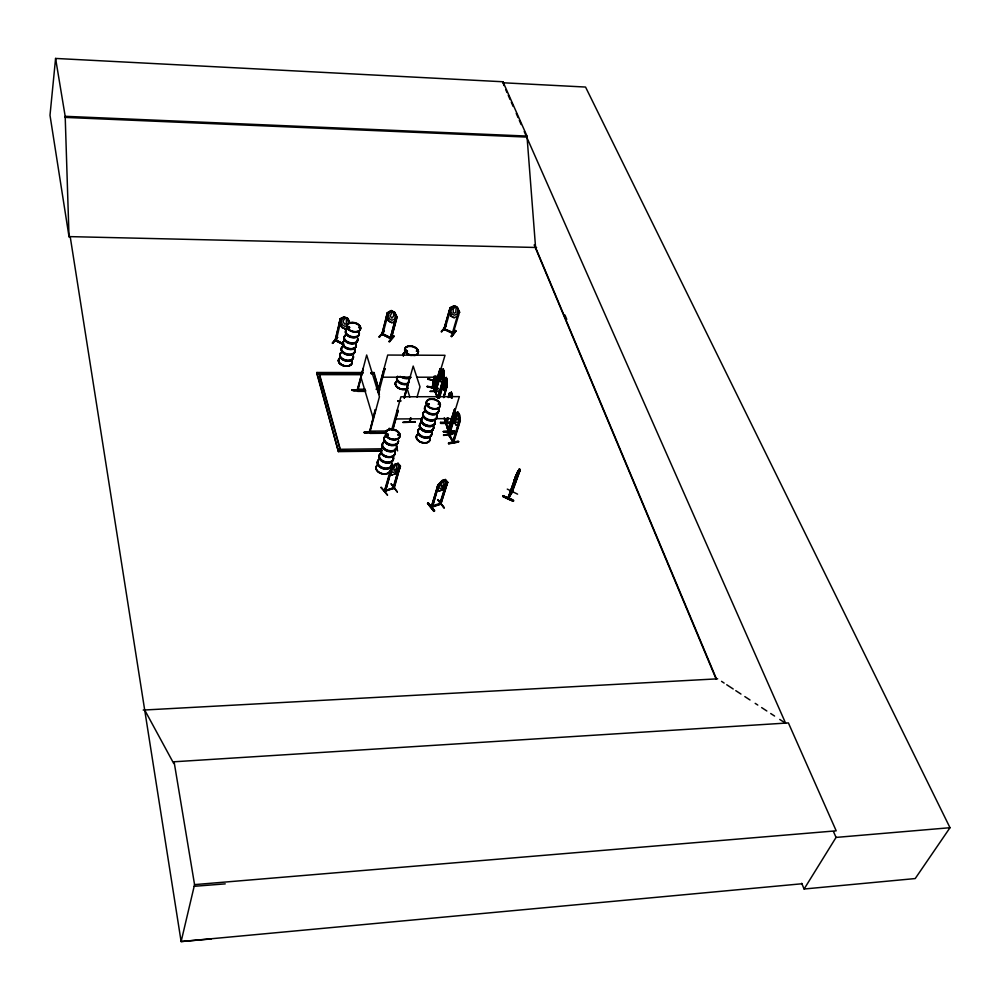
<?xml version="1.0" encoding="UTF-8"?>
<svg xmlns="http://www.w3.org/2000/svg" width="1000" height="1000" viewBox="0 0 1000 1000"><rect width="100%" height="100%" fill="white"/><g stroke="black" fill="none" stroke-linecap="round" stroke-linejoin="round"><path stroke-width="1.5" d="M445.15 328.787L443.95 328.475L444.675 329.762L451.05 308.225L449.975 307.9L454.15 305.925M458.575 311.887L452.3 333.338M391.488 468.638L390.513 468.95M453.363 441.475L453.525 440.85M453.725 420.9L449.312 435.438L448.438 434.825C449.613 432.125 449.412 436.25 453.663 442.312L460.325 420.588L459.438 419.988L458.975 424.188L456.15 425.062L454.5 422.438L454.038 416.375L455.112 412.9L455.962 413.675L455 412.912L457.825 412.137M453.312 441.488L453.275 442.413L453.088 441.488M443.237 387.788C443.913 373.575 442.05 387.1 444.038 390.387L447.15 379.988L446.225 377.388L443.125 387.788L444.175 390.262M447.038 386.037L447.275 379.988L445.763 387.312L444.55 387.7C440.588 385.05 449 375.213 444.387 378.312L438.875 397.238M440.35 379.387C441.075 365.475 438.963 378.587 441.225 381.962M441.125 381.838L443.113 381.062L444.312 371.575L442.788 378.875L441.613 379.288C437.65 376.75 446.2 366.887 441.413 369.938L442.163 370.763M441.75 370.588L441.413 369.938M454.762 408.988L455 409.688M410.087 421L409.325 421.8M438.638 484.775L432.425 507.025L431.413 507.362L440.8 504.175L447.675 482.362L446.5 485.5L442.2 490.037L438.875 491.025L436.925 488.612M448.75 443.688L448.638 442.875L448.738 443.7C462.375 442.1 461.525 439.95 448.638 442.912M457.713 412.025L459.438 414.688L459.062 419.387L458.263 421.987L456.55 422.375C452.775 420.312 456.838 407.5 459.487 414.637L459.95 420.737M438.475 381.138L427.762 378.988L438.562 381.125M433.075 386.325L432.3 387.663L435.7 376.037M432.312 387.587L433.488 379.75L432.788 380.513M432.987 379.8L433.05 380.462M433.263 380.525L432.675 387.738L436.075 376.112M438 388.338L437.837 389.175L427.113 386.625L438 388.35L427.225 386.225M716.45 678.888L534.375 244.6L535.575 247.463L526.987 136.075L502.962 81.762L55.587 58.438L50 115.275L69.025 236.7L70.213 236.725M458.1 413.438L458.275 418.125L456.825 420.138L456.188 417.113L458.212 413.425M364.325 432.1L375.288 431.95L364.312 432.05L364.325 432.95L375.163 432.35M211.2 938.95L181.125 941.562L70.2 236.637L69.013 236.6L65.188 116.312L55.587 58.438M440.65 422.337L440.662 423.162L440.65 422.337L451.275 422.2M451.213 423.075L440.575 423.15L451.125 422.6M451.188 422.65L440.513 422.725M443.363 431.488L454.137 431.037M454.15 431.812L443.462 431.838L454.15 431.812L454.137 430.938M451.825 398.1L452.225 394.925L451.325 392.238L449.913 396.875M454.85 408.938L453.537 413.3M441.112 503.462C442.438 502.55 427.537 507.062 431.925 506.688M441.15 503.363L440.863 504.25L439.625 504.225L446.65 481.962M440.8 504.212L447.6 482.013L445.412 479.462L442.15 480.538L437.825 485.087L431.35 507.337L432.562 506.225M427.137 386.562L437.875 388.825L427.113 386.625M446.087 383.462L446.488 378.8M451.388 397.062L451.587 393.65M443.438 370.4L443.137 375.037L442 377.062L441.838 374.075L443.562 370.4M388.4 313.05C385.262 313.712 396.55 306.613 388.963 313.587L388.275 316.188L389.85 319.25L391.95 320.238L394.575 319.163L395.275 316.562L394.613 312.4L391.475 310.738L387.287 312.762M394.475 487.413C391.875 486.763 395.975 488.562 392.962 488.2L399.5 465.887M394.363 487.488L384.338 491.062L394.025 487.938M384.562 490.275L385.863 490.25L384.438 491M443.837 376.812L444.475 377.525L438.45 397.738M404.338 422.2L415.2 421.662C408.15 422.9 391.138 422.238 415.15 422.238M507.275 489.1L517.587 494.15M802.1 883.75L181.125 941.562L194.562 884.625L836.2 830.825L788.4 722.925L174.088 761.775L173.738 763.5L144.688 710M439.438 404.087L438.363 404.312M438.475 403.825L438.913 404.487M438.387 404.113L439.2 404.25M409.9 422.1L410.95 418.312M363.188 372.537L316.9 372.488L316.737 373.162L338.4 451.613L382.013 451.075M317.15 374.65L317.312 373.963L362.088 374M428.862 404.288L428.537 404.663M429.125 404.625L428.825 403.825M332.625 343.275L337.638 337.287L332.725 342.962M428.137 404.5L427.425 403.7M427.4 404.137L427.625 403.5M348.288 326.8L345.037 328.875L341.763 327.312L339.387 322.3L340.288 318.725L335.025 340.675M340.412 318.825L341.4 319.212L340.588 318.625L335.175 340.825L335.988 341.2M335.838 341.15L335.213 339.888M336.15 340.938L341.262 318.975M336.087 341.188L336.45 340.15L343.688 344.188M332.663 343.425L337.587 337.275M398.25 434.938L398.725 434.2L399.162 434.85M398.925 434.475L398.5 435.175L398.162 434.288M417.275 350.625C415.812 351.512 417.713 349.85 417.525 351.388M417.587 351.3L416.425 351.087M357.738 391.262L357.062 390.438L363.175 368.562L357.738 391.262C358.537 387.438 356.112 393.625 352.013 389.988M337.95 450.012L338.125 449.325L381.725 448.812M338.4 451.613L316.9 372.488M357.725 391.188L357.688 389.625M365.562 391.375L357.9 391.388L357.925 390.4M387.675 435.325L387.812 434.2M388.312 435.4L388.4 434.738M384.113 331.1L378.913 336.9L379.5 336.688M405.887 350.4L405.8 351.05L406.538 350.337M381.512 451.938L381.488 452.612M386.388 434.375L387.863 435.462M387.35 312.7L381.825 334.6L387.625 312.6M382.262 333.537L382.713 334.1C382.95 336.75 382.837 331.538 382.05 334.325M371.35 374.012L374.438 374.012L374.263 374.688L373.988 372.55L370.913 372.55M405.625 350.462L406.125 351.675L407.413 351.3M405.525 350.613L406.087 351.375M388.975 341.688L394.087 336.275L389.513 341.887M395.8 318.087L390.2 338.562L395.988 316.575L397.062 317.05L391.2 338.963L381.875 334.237M515.188 478.162L517.987 473.738L519.375 468.862L520.05 470.3L511.7 492.275L512.55 491.938L508.325 498.537L515.9 476.112M512.487 490.825L507.962 498.375L515.8 475.925L519.487 468.913M512.812 491.163L512.375 491.75M378.125 390.425L387.713 355.05L445.012 355.3L434.562 390.275L433.625 390.325L435.112 389.8L434.875 390.575L433.95 390.625M378.338 390.75L384.087 368.562L385.15 368.825L384.175 368.825M378.45 390.763L379.6 389.888L378.413 389.9M379.312 390.412L379.275 389.55L379.538 390.112M379.387 389.938L379.2 390.763L385.062 368.562M375.163 409.65L369.487 432.425L375.538 409.637M379.375 394.387L377.062 386.287L379.375 394.387L377.638 390.513M508 498.3L516.1 475.575M508.625 497.062L508.462 498.425M369.875 432.25L379.425 396.775L366.675 355L357.262 391.112M384.875 433.25L370.288 433.387L370.012 431.15L387.2 431M400.312 401.3L397.738 401.325L400.913 400.85M391.625 430.025L400.925 396.788L459.35 396.625L448.562 432.062L447.575 431.987L454.25 410.025L455.225 410.025L448.762 431.975M392.612 430.012L398.125 410.312L397.137 410.325L398.212 410.588L393.088 428.888M403.963 397.537L409.4 379.538L404.45 397.887M404.087 397.887L409.038 379.538M404.338 397.537L413.2 366.075L420 386.825L417.038 397.125M381.325 487.25L387.562 495.163L380.788 487.425M384.438 491.037L390.7 469.025L394.787 464.387L398.113 463.338L400.412 465.925L399.4 469.45L395.138 473.975L391.775 474.95M391.8 469.025L385.487 491.138L391.587 468.75L384.55 491.337L385.15 490.7M384.812 491.362L385.012 490.525M397.1 449.312L397.3 448.625L395.163 448.65M397.587 450.887L396.4 445.7M503.913 85.538L502.962 81.762M391.163 484.038L397.375 491.912M409.275 421.8L410.462 417.962M410.575 418.325L409.438 422.1M409.812 421.788L410.825 417.962M393.175 488.55L393.638 487.738M393.4 488.537L399.3 466.188M400.412 465.925L393.787 487.962L394.25 487.137M400.238 465.913L394.25 488.263L384.787 491.312M446.012 325.962L441.712 331.45M450.812 307.975L450.05 307.85L443.875 329.4L450.2 307.663M397.262 492.013L391.15 483.688M441.637 331.912L446.062 325.975M434.15 376.2L433.263 381.188M433.488 379.75L432.725 381.075M430.2 391.213L440.688 391.188M433.2 381.325L434.525 376.275M433.537 386.662L436.138 394.237M433.625 390.325L435.025 389.538M359.387 327.025L358.7 327.55L359.562 327.425M359.862 327.762L359.65 327.525M434.787 390.312L433.738 390.325L440.112 368.675L441.062 368.675L434.75 390.613M433.713 390.588L440.112 368.675M451.65 336.6L455.9 331.062L451.637 336.625L451.238 335.925L455.562 330.487M452.125 333.212C451.65 331.425 454.263 334.9 452.725 332.312M436.012 391.55C435.7 389.338 435.613 393.925 435.075 391.8L441.525 369.938L443.413 369.125M453.175 333.713L453.188 332.863L444.925 329.2L452.5 332.25M441.75 370.475L435.387 392.413L440.45 376.538M453.038 333.663L459.562 312.05L458.55 311.575L459.412 312.238M455.513 330.425L455.9 331.112L451.112 336.375M437.863 397.05L443.825 376.5M438.088 397.738L443.762 376.788M439.113 397.925L444.837 378.462M439.475 397.925L442.925 386.375M443.4 396.838L447.238 385.288L444.012 397.537M443.762 396.838L447.238 385.288M443.638 397.537L446.838 385.325M347.975 327.05C347.837 328.575 348.263 325.538 349.45 327.113L348.787 327.925M349.35 327.413L347.962 327.113L349.275 327.512M349.387 327.638L349.087 327.025M449.462 393.113L448.45 396.637M448.225 397.6L449.338 393.113L451.425 392.362M440.825 423.162L451.475 423.075M448.913 396.863L449.913 393.263M449.025 397.1L451.438 392.225L452.2 397.912L452.388 394.875L451.3 398.038M449.812 397.312L451.475 393.65M446.25 418.988L445.637 422.663L444.45 418.15M445.363 421.875C448.525 418.5 443.113 427.612 446.938 418.25M448.45 429.862C450.175 437.025 443.925 418.75 446.788 423.488L446.037 424.387L446.863 419.688M445.838 423.562L447.625 417.863M445.962 424.275L448 417.863M447.863 418.575L446.1 424.35L446.475 422.863M448.237 418.575L446.5 424.325M443.65 435.487L453.7 433.288L443.787 435.037M447.35 427.887L450.662 435.788M448.65 431.975L447.475 431.712L454.25 410.025M451.763 419.075L448.212 430.637M448.312 431.275L455.25 408.963M453.587 442.238L448.4 434.675L455.163 413.038M455.513 412.975L448.775 434.588M434.412 511.1L428.125 502.788L434.588 510.737L433.913 511.362L427.537 503.338L433.913 511.35M448.762 435.363L455.575 413.475M449.212 434.725L449.288 435.337M436.812 488.675L437.925 485.087L442.212 480.625L445.4 479.663M431.587 507.312L431.863 506.562M432.287 507.125L438.888 484.888L438.013 485.175L431.225 507.025L440.588 503.9M452.738 441.725L459.538 419.75M453.025 440.838L452.788 441.625M453.188 441.575L459.888 419.875M453.175 442.375L459.988 420.637M444.113 507.875L437.788 499.588M447.675 482.362L446.812 482.65L439.9 504.525L440.325 503.688M440.525 503.888L440.925 503.075M437.688 499.913L444.2 507.525M447.863 431.25L449 431.188M445.825 423.675L446.737 423.65L446.55 422.95M515.837 479.025C523.062 462.5 513.825 486.012 514.2 480.087L517.987 471.012L515.35 476.737L516.263 476.287M508.663 496.912L508.762 497.95L511.938 491.8M511.75 492.35L519.3 470.375M512.075 491.712L519.763 470M512.112 492.525L520.05 470.3M512.388 490.9L512.575 491.775M502.688 496.362C513.212 497.837 520.975 505.975 502.7 496.337L513.138 501.25M427.738 379.275L438.462 381.4M503.038 495.625L513.5 500.5M397.75 401.213L400.737 401.05L397.675 401.112M446.375 378.8L444.738 382.475L444.925 385.475L445.637 384.988M395.775 464.575L393.812 467.938L394.075 470.5L396.575 468.475L396.838 464.237L395.838 464.663M351.912 390.312L358.075 390.25M801.7 883.263L804.112 889.013L836.062 837.412L950 827.712L585.55 87.05L502.675 82.75M950 827.712L915.212 878.562L804.112 889.013M434.513 510.8L428.1 502.825L427.512 503.387M440.538 391.475L430.087 391.488M427.238 403.65L427.275 404.637M427.55 404.425L427.5 403.587M428.338 404.513L427.5 403.925L428.325 403.688M428.312 404.45L428.263 403.837M392.375 311.85L390.163 315.863L391.875 318.188L393.713 315.825L393.475 312.288L392.425 311.788M399.1 434.837L398.387 435M386.287 434.45L387.475 434.012M387.938 435.2L387.95 434.312M387.812 434.338L388.05 435.138L386.613 435.125M440.688 423.462L451.312 423.363M416.562 351.1L416.763 350.95M406.3 351.213L407.163 350.775L406.887 351.45M407.238 351.025L405.737 351.287M407.35 351.562L407.337 350.788M447.475 431.712L448.663 431.7L454.85 408.75M458.488 315.75L454.3 317.675L451.15 316.1C446.45 303.738 449.65 318.35 454.338 317.613M443.825 329.338L444.738 329.438M454.075 305.875C458.55 306.087 458.225 311.062 457.05 314.137L454.387 315.2L452.3 314.225L450.788 311.2L451.538 308.637L454.125 305.812L457.362 307.337L459.55 312.262M441.112 331.662L445.9 326.275M449.938 307.762L454.125 305.812M433.988 389.513L435 389.8M379.325 394.275L378.038 390.5M389.162 341.3L393.688 335.625L394.087 336.325M348.025 327.25L348.862 327.1M396.05 320.8L391.925 322.738L388.675 321.2L386.438 316.175M379.4 337.013L384.15 331.1M396.188 316.637L396.9 317.238L391.1 338.925L391.188 338.125L382.788 334.125M379.438 337.15L383.938 331.45M383 333.925L391.562 337.987M397.062 317.05L394.613 312.4L391.475 310.738M382.713 334.637L388.338 313.2L387.475 312.787M396.987 317.325L394.738 312.275M388.675 321.2L386.55 316.188M379.263 390.712L378.312 390.688M332.188 343.137L337.062 337.45M345.012 328.762L341.838 327.25L339.438 322.238M345.037 328.875L341.763 327.312M335.188 340.475L343.55 344.75M349.988 323.425L347.663 318.312L344.325 316.812L340.588 318.625M335.387 339.688L336.388 340.1L335.387 340.012M348.275 322.638L347.663 318.312M346.35 318.387L345.288 317.887L343.525 320.387L343.15 321.925L344.913 324.275L346.325 323.438L346.4 318.325M390.675 469.038L394.888 464.55L398.113 463.338M395.075 473.9L399.237 469.363M446.425 485.412L442.125 489.95L439.025 491M446.25 421.775L445.037 418.8M449.062 430.575L448.812 429.862M369.462 430.825L369.85 432.337M435.387 390.938L437.562 397.85M439.312 404.45L438.638 404.387M386.413 434.275L387.163 434M386.962 434.137L387.612 435.125M359.688 327.912L359.588 327.15M359.212 327.025L359.2 327.725M349.087 327.863L349.012 327.163M347.837 328.413A7.075 4.513 14.1 0 1 349.338 327.962L349.65 327.388M340.238 318.788L344.375 316.75L341.912 319.625L341.275 322.25L342.9 325.35L345.025 326.35L347.625 325.262M432.587 386.15L433.363 380.7M398.475 434.212L397.962 434.862M428.8 404.775L428.05 404.712M444 507.987L438.125 499.825M444.15 480.363L441.087 484.05L441.262 486.6L443.762 484.562L444.225 480.45M447.45 482.088L446.812 482.65M438.237 485.45L439.113 485.163M454.55 422.388L456.15 425.062L458.825 424.087M399.375 466.175L400.275 466M399.613 466.55L400.487 466.275M349.137 328.162L349.387 327.062M389.15 428.325L389.55 428.325M453.025 440.938L449.15 434.95M453.475 441.55L453.325 440.7M448.537 443.212L458.475 441.438L448.475 443.263M448.738 443.612L458.688 441.863M460.325 420.588L459.325 414.7L457.713 412.15M454.5 422.438L453.938 416.388M335.288 340.525L342.475 343.95M444.087 329.125L453.15 333.387M385.312 490.75L385.637 489.925M386.838 434.062L387.638 434.125M387.587 435.062L387.8 435.1A7.475 5.05 15.7 0 0 386.2 435.625M405.938 350.337L406.75 350.412L406.125 350.613M349.125 328.025L347.788 327.537M194.175 886.312L225.238 883.875M143.2 710.075L717.675 678.825M447.95 427.863L450.238 435.737M369.762 431.7C369.688 429.663 369.575 433.175 369.712 431.7M447.912 430.85L448.8 430.925M371.1 432.35L364.2 432.5L371.1 432.463M440.662 423.062L451.287 422.975M338.575 450.925L382.2 450.4M454.35 410.3L455.325 410.3M448.35 430L446.3 423.875M443.312 431.488L454.05 431.337M370.475 432.713L386.525 432.562M444.288 378.425L446.325 377.525L447.113 380.037M378.537 389.588L379.288 389.588M351.788 390.025L362.788 389.925M378.237 390.425L379.387 390.675M394.712 418.975L422.137 418.787M435.838 418.7L452.587 418.587M440.2 368.938L441.163 368.938M363.387 369.25L362.8 368.562M365.3 389.212L357.638 389.225L358.075 390.712L365.75 390.7M376.025 389.188L379.087 389.188L379.363 391.35L373.988 372.55M435.487 391.55L437.938 397.85M381.775 377.188L410.925 377.2M417.062 377.212L438.55 377.212M444.15 377.587L444.188 371.575L443.312 369M329.087 373.188L363.013 373.225M370.725 373.225L373.812 373.225M320.238 374.65L361.912 374.688M69.013 236.6L536.587 247.488M65.188 116.312L526.987 136.075M65.062 117.4L526.675 137.075L785.6 723.162M428.338 404.875L427.362 404.513M417.163 351.375L416.512 351M447.725 432.025L447.837 430.938M357.413 390.325L357.75 391.163M433.7 386.613L436.25 394.125M428.35 403.562L429.038 404.038M443.812 329.3L453.075 333.663M388.725 321.138L391.975 322.675M518.875 470.087L516.275 476.575L518.413 470.825M519.675 470.9L519.55 468.787M514.15 480.188L514.438 481.238M387.725 434.5L386.85 435.1M381.925 334.3L391.362 338.775M349.913 323.338C348.375 322.775 350.962 322.625 347.537 318.438M336.388 340.425L343.85 343.988M448.4 431.337L445.863 423.65M721.55 681.363L724.137 683.05M726.725 684.75L733.2 688.975M735.788 690.662L740.962 694.05M744.837 696.587L750.013 699.975M755.188 703.363L757.775 705.05M761.65 707.588L766.825 710.975M770.713 713.512L774.587 716.05M779.762 719.438L783.637 721.975M428.862 403.85L427.325 403.575L427.575 404.5M453.512 433.575L443.413 435.037M391.85 474.837L389.5 472.475L390.913 469.3M391.912 474.925L389.688 472.5M442.15 480.538L438.7 487.188L440.138 488.587L442.25 487.887L445.012 485.125L445.838 482.5L445.337 479.575M440.025 503.938L432.587 506.413M398.1 463.537L398.638 466.413L397.875 469.05L395.125 471.825L392.987 472.5L391.475 471.075L394.787 464.387M427.925 503.2L434.325 511.175M393.338 487.987L385.788 490.425M453.225 442.325L448.488 434.812M448.938 311.2L451.15 316.1M505.763 89.712L506.987 92.5M508.225 95.288L510.062 99.462M511.3 102.25L513.138 106.425M516.225 113.4L518.062 117.575M519.3 120.363L521.138 124.537M524.225 131.5L526.062 135.688M833.538 831.7L836.062 837.412M457.287 307.4L459.5 312.325M564.963 315.062L566.775 319.375M534.425 245.463L716.025 678.812M444.087 418.15L445.613 422.575M435.887 391.012L435.075 391.8M436.9 396.925L435.138 391.8M406.987 388.137L409.837 397.038M374.688 376.075L378.062 387.1M360.938 377.225L373.425 419.038M357.463 389.9L357.9 391.388M369.825 431.825L370.288 433.387M319.413 373.963L340.312 449.3M319.662 376.125L340.138 449.988M174.088 761.775L194.562 884.625M386.337 434.562L386.463 434.95A7.375 4.975 15.7 0 1 388 434.475M398.462 441.413A7.475 5.05 15.7 0 1 388.963 444.738A7.475 5.05 15.7 0 1 384.975 436.463M398.562 441.1A7.475 5.05 15.7 0 1 389.05 444.412A7.475 5.05 15.7 0 1 385.062 436.15M386.287 435.3A7.475 5.05 15.7 0 1 387.85 434.762M398.562 440.725A7.375 4.975 15.7 0 1 389.188 444A7.375 4.975 15.7 0 1 385.25 435.838M396.512 447.9A7.35 4.975 15.6 0 1 388.088 451.475A7.35 4.975 15.6 0 1 382.463 444.113M394.963 451.463A7.338 4.988 15.6 0 1 390.712 456.662A7.338 4.988 15.6 0 1 381.875 453.425A7.338 4.988 15.6 0 1 383.088 447.1M396.538 446.2A7.45 5.05 15.7 0 1 388.162 451.188A7.45 5.05 15.7 0 1 383.275 442.625M396.637 445.887A7.45 5.05 15.7 0 1 388.25 450.875A7.45 5.05 15.7 0 1 383.363 442.312M396.637 445.538A7.35 4.975 15.7 0 1 388.375 450.45A7.35 4.975 15.7 0 1 383.537 442M398.263 441.763A7.362 4.975 15.7 0 1 388.9 445.025A7.362 4.975 15.7 0 1 384.963 436.875M394.712 452.238A7.312 4.975 15.6 0 1 390.487 457.425A7.312 4.975 15.6 0 1 381.688 454.188A7.312 4.975 15.6 0 1 382.887 447.887M394.837 451.912A7.338 4.988 15.6 0 1 390.588 457.113A7.338 4.988 15.6 0 1 381.75 453.875A7.338 4.988 15.6 0 1 382.962 447.55M391.425 463.875A7.287 4.988 15.6 0 1 383.212 468.825A7.287 4.988 15.6 0 1 378.438 460.375M389.85 471.525A7.275 5 15.6 0 1 380.012 473.212A7.275 5 15.6 0 1 377.038 465.412M389.925 471.175A7.25 4.975 15.6 0 1 380.125 472.863A7.25 4.975 15.6 0 1 377.15 465.087M391.625 463.525A7.388 5.062 15.6 0 1 383.288 468.537A7.388 5.062 15.6 0 1 378.462 459.975M391.712 463.212A7.388 5.062 15.6 0 1 383.375 468.225A7.388 5.062 15.6 0 1 378.537 459.675M391.712 462.863A7.287 4.988 15.6 0 1 383.5 467.812A7.287 4.988 15.6 0 1 378.725 459.363M393.137 457.837A7.3 4.988 15.6 0 1 384.913 462.775A7.3 4.988 15.6 0 1 380.125 454.325M393.512 458.837A7.412 5.05 15.6 0 1 384.075 462.188A7.412 5.05 15.6 0 1 380.138 453.925M393.425 457.163A7.412 5.05 15.6 0 1 385.087 462.175A7.412 5.05 15.6 0 1 380.225 453.612M393.425 456.812A7.312 4.988 15.6 0 1 385.2 461.75A7.312 4.988 15.6 0 1 380.4 453.312M389.913 471.312A7.275 5 15.6 0 1 380.075 473A7.275 5 15.6 0 1 377.088 465.213M356.238 344.113A6.925 4.45 14.1 0 1 349.188 348.55A6.925 4.45 14.1 0 1 343.113 341.725M343.9 340.775A6.925 4.45 14.1 0 1 345.062 340.05M359.25 332.562A7.075 4.513 14.1 0 1 351.15 336.85A7.075 4.513 14.1 0 1 346.65 329.15M359.25 332.212A6.987 4.45 14.1 0 1 354.525 336.788A6.987 4.45 14.1 0 1 346.175 332.912A6.987 4.45 14.1 0 1 349.462 327.663M357.45 339.363A6.963 4.45 14.1 0 1 349.475 343.6A6.963 4.45 14.1 0 1 345.05 336M356.175 344.462A6.95 4.462 14.1 0 1 348.212 348.713A6.95 4.462 14.1 0 1 343.787 341.112M357.625 339A7.062 4.513 14.1 0 1 349.55 343.3A7.062 4.513 14.1 0 1 345.062 335.6M357.713 338.688A7.062 4.513 14.1 0 1 349.625 342.987A7.062 4.513 14.1 0 1 345.138 335.288M357.713 338.338A6.963 4.45 14.1 0 1 349.738 342.575A6.963 4.45 14.1 0 1 345.3 334.975M358.4 332.038A6.975 4.45 14.1 0 1 356.388 337.425A6.975 4.45 14.1 0 1 347.587 335.812A6.975 4.45 14.1 0 1 346.562 329.875M359.175 332.887A7.075 4.513 14.1 0 1 351.075 337.163A7.075 4.513 14.1 0 1 346.562 329.462M356.225 344.25A6.95 4.462 14.1 0 1 348.263 348.5A6.95 4.462 14.1 0 1 343.837 340.9M356.112 344.7A6.95 4.462 14.1 0 1 348.15 348.95A6.95 4.462 14.1 0 1 343.725 341.337M353.1 356.613A6.9 4.462 14.1 0 1 345.175 360.887A6.9 4.462 14.1 0 1 340.8 353.288M353.363 355.962A7 4.525 14.1 0 1 349.162 360.588A7 4.525 14.1 0 1 340.763 357.525A7 4.525 14.1 0 1 342.062 351.85M351.325 360.225A6.9 4.475 14.1 0 1 349.312 365.65A6.9 4.475 14.1 0 1 340.6 364.075A6.9 4.475 14.1 0 1 339.613 358.1M351.25 360.425A6.875 4.462 14.1 0 1 349.237 365.825A6.9 4.475 14.1 0 1 340.55 364.275A6.9 4.475 14.1 0 1 339.562 358.312A6.875 4.462 14.1 0 0 340.562 364.263A6.875 4.462 14.1 0 0 349.237 365.85A6.9 4.475 14.1 0 0 351.262 360.438A6.875 4.462 14.1 0 1 349.237 365.85A6.875 4.462 14.1 0 1 340.562 364.263A6.875 4.462 14.1 0 1 339.575 358.338M351.325 360.1A6.875 4.462 14.1 0 1 349.325 365.5A6.875 4.462 14.1 0 1 340.65 363.925A6.875 4.462 14.1 0 1 339.663 357.987M353.288 356.275A7 4.525 14.1 0 1 345.25 360.6A7 4.525 14.1 0 1 340.812 352.9M354.625 350.6A6.925 4.462 14.1 0 1 346.688 354.85A6.925 4.462 14.1 0 1 342.287 347.262M354.2 349.025A7.025 4.525 14.1 0 1 352.175 354.5A7.025 4.525 14.1 0 1 343.312 352.887A7.025 4.525 14.1 0 1 342.3 346.863M354.288 348.713A7.025 4.525 14.1 0 1 352.25 354.188A7.025 4.525 14.1 0 1 343.387 352.575A7.025 4.525 14.1 0 1 342.375 346.55M354.288 348.375A6.925 4.462 14.1 0 1 352.275 353.787A6.925 4.462 14.1 0 1 343.537 352.188A6.925 4.462 14.1 0 1 342.537 346.238M356.012 345.012A6.925 4.45 14.1 0 1 348.075 349.25A6.925 4.45 14.1 0 1 343.675 341.675M353.488 356.812A6.913 4.462 14.1 0 1 345.438 359.875A6.913 4.462 14.1 0 1 340.275 353.237M438.663 408.812A7.2 4.737 16.5 0 1 434.65 413.762A7.2 4.737 16.5 0 1 425.975 410.588A7.2 4.737 16.5 0 1 427 404.55M436.538 415.925A7.175 4.75 16.5 0 1 432.525 420.875A7.175 4.75 16.5 0 1 423.888 417.725A7.175 4.75 16.5 0 1 424.913 411.675M436.737 415.575A7.275 4.812 16.5 0 1 432.675 420.6A7.275 4.812 16.5 0 1 423.9 417.388A7.275 4.812 16.5 0 1 424.95 411.262M436.825 415.262A7.275 4.812 16.5 0 1 432.762 420.288A7.275 4.812 16.5 0 1 424 417.075A7.275 4.812 16.5 0 1 425.05 410.95M438.65 409.162A7.287 4.812 16.5 0 1 434.588 414.188A7.287 4.812 16.5 0 1 425.788 410.975A7.287 4.812 16.5 0 1 426.838 404.85M422.262 417.55A7.163 4.763 16.5 0 0 427.125 425.688A7.163 4.763 16.5 0 0 435.025 421A7.125 4.725 16.5 0 1 427.125 425.662A7.125 4.725 16.5 0 1 422.3 417.575M435.288 422.075A7.163 4.763 16.5 0 1 426.287 425.2A7.163 4.763 16.5 0 1 422.325 417.337M436.838 414.9A7.175 4.75 16.5 0 1 428.938 419.575A7.175 4.75 16.5 0 1 424.062 411.45M438.55 411.125A7.188 4.737 16.5 0 1 429.538 414.212A7.188 4.737 16.5 0 1 425.55 406.375M438.562 409.475A7.287 4.812 16.5 0 1 430.525 414.212A7.287 4.812 16.5 0 1 425.575 405.975M435.288 421.925A7.125 4.725 16.5 0 1 426.35 425.025A7.125 4.725 16.5 0 1 422.4 417.212M434.963 421.225A7.163 4.763 16.5 0 1 427.05 425.925A7.163 4.763 16.5 0 1 422.2 417.788M431.587 434.375A7.113 4.763 16.5 0 1 421.8 437.15A7.113 4.763 16.5 0 1 419.875 428.862M431.587 432.738A7.212 4.825 16.5 0 1 427.55 437.775A7.212 4.825 16.5 0 1 418.85 434.6A7.212 4.825 16.5 0 1 419.913 428.462M431.688 432.425A7.212 4.825 16.5 0 1 427.638 437.475A7.212 4.825 16.5 0 1 418.95 434.288A7.212 4.825 16.5 0 1 420 428.15M429.913 438.075A7.1 4.763 16.5 0 1 422.05 442.8A7.1 4.763 16.5 0 1 417.25 434.663M431.7 432.088A7.113 4.75 16.5 0 1 423.837 436.788A7.113 4.75 16.5 0 1 419.025 428.663M420.5 423.675A7.113 4.737 16.5 0 0 424.425 431.5A7.125 4.75 16.5 0 0 433.375 428.387A7.113 4.737 16.5 0 1 424.425 431.5A7.125 4.75 16.5 0 1 420.487 423.663M433.587 428.05A7.225 4.812 16.5 0 1 424.5 431.225A7.225 4.812 16.5 0 1 420.5 423.275M433.475 426.438A7.237 4.812 16.5 0 1 425.5 431.2A7.237 4.812 16.5 0 1 420.6 422.962M411.225 355.613A7 4.475 15.6 0 1 405.1 348.363A7 4.475 15.6 0 1 416.025 348.4A7 4.475 15.6 0 1 414.688 355.637M403.05 355.462A6.987 4.475 15.6 0 1 404.087 353.363M403.038 355.087A7.1 4.55 15.6 0 1 404.1 352.95M403.3 356.012A7.1 4.55 15.6 0 1 404.188 352.638M403.5 355.65A6.987 4.475 15.6 0 1 404.375 352.337M408.038 384.038A6.925 4.513 15.6 0 1 399.087 382.825A6.925 4.513 15.6 0 1 397.675 376.613M407.762 388.275A6.913 4.513 15.6 0 1 398.413 388.3A6.913 4.513 15.6 0 1 396.287 381.6M408.2 383.75A7.025 4.575 15.6 0 1 399.125 382.525A7.025 4.575 15.6 0 1 397.688 376.213M408.288 383.45A7.025 4.575 15.6 0 1 399.938 382.688A7.025 4.575 15.6 0 1 397.025 376.9M408.312 383.038A6.925 4.513 15.6 0 1 400.087 382.287A6.925 4.513 15.6 0 1 397.212 376.587M410.85 377.3A6.938 4.5 15.6 0 1 400.1 376.312M409.963 377.45A7.037 4.562 15.6 0 1 401.6 376.688M410 377.05A6.95 4.5 15.6 0 1 403.363 377.05M409.875 377.762A7.037 4.562 15.6 0 1 401.512 377M407.825 388.075A6.925 4.513 15.6 0 1 398.475 388.088A6.925 4.513 15.6 0 1 396.35 381.388M453.125 309.375L453.312 312.688L454.35 313.175L455.812 312.35L456.1 307.35L455 306.913L453.125 309.375M502.938 495.913L513.35 500.925L502.938 495.913M445.975 389.387L444.05 390.262L445.975 389.387M387.5 436.925A7.375 4.963 15.7 0 0 399.712 436.788A7.375 4.963 15.7 0 0 391.2 429.087A7.4 4.975 15.7 0 0 387.475 436.962A7.4 4.975 15.7 0 0 399.725 436.812A7.4 4.975 15.7 0 0 391.188 429.1A7.375 4.963 15.7 0 0 387.5 436.925M387.35 437.463A7.375 4.963 15.7 0 0 399.55 437.325A7.375 4.963 15.7 0 0 391.05 429.625A7.375 4.963 15.7 0 0 387.35 437.463M387.425 437.137A7.4 4.975 15.7 0 0 399.675 437A7.4 4.975 15.7 0 0 391.138 429.275A7.4 4.975 15.7 0 0 387.425 437.137M390.65 456.875A7.338 4.988 15.6 0 0 394.9 451.675A7.338 4.988 15.6 0 1 390.637 456.938A7.338 4.988 15.6 0 1 381.8 453.688A7.338 4.988 15.6 0 1 383.013 447.375A7.338 4.988 15.6 0 0 381.812 453.638A7.338 4.988 15.6 0 0 390.65 456.875M348.7 329.288A7.013 4.45 14.1 0 0 360.375 329.375A7.013 4.45 14.1 0 0 352.4 322.362A7.013 4.45 14.1 0 0 348.7 329.288M348.6 329.8A6.987 4.438 14.1 0 0 360.213 329.875A6.987 4.438 14.1 0 0 352.275 322.887A6.987 4.438 14.1 0 0 348.6 329.8M348.663 329.475A7.013 4.45 14.1 0 0 360.325 329.562A7.013 4.45 14.1 0 0 352.35 322.55A7.013 4.45 14.1 0 0 348.663 329.475M428.263 406.262A7.225 4.75 16.5 0 0 440.125 406.188A7.225 4.75 16.5 0 0 431.675 398.738A7.225 4.75 16.5 0 0 428.263 406.262M428.125 406.763A7.2 4.725 16.5 0 0 439.95 406.688A7.2 4.725 16.5 0 0 431.538 399.263A7.2 4.725 16.5 0 0 428.125 406.763M428.2 406.438A7.225 4.75 16.5 0 0 440.075 406.362A7.225 4.75 16.5 0 0 431.625 398.913A7.225 4.75 16.5 0 0 428.2 406.438M429.487 431.05A7.138 4.75 16.5 0 0 433.488 426.087A7.125 4.737 16.5 0 1 429.487 431.05A7.138 4.75 16.5 0 1 420.887 427.912A7.138 4.75 16.5 0 1 421.925 421.863A7.125 4.737 16.5 0 0 420.9 427.9A7.125 4.737 16.5 0 0 429.487 431.05M422.163 442.438A7.075 4.75 16.5 0 0 429.988 437.738A7.1 4.763 16.5 0 1 422.113 442.587A7.1 4.763 16.5 0 1 417.312 434.45A7.075 4.75 16.5 0 0 422.163 442.438M427.875 426.425A7.138 4.737 16.5 0 0 434.837 421.55A7.125 4.725 16.5 0 1 427.875 426.413A7.138 4.737 16.5 0 1 421.375 419.15A7.125 4.725 16.5 0 0 427.875 426.413M406.587 352.912A7.037 4.487 15.6 0 0 418.188 352.95A7.037 4.487 15.6 0 0 410.012 345.85A7.037 4.487 15.6 0 0 406.587 352.912M406.538 353.1A7.037 4.487 15.6 0 0 418.137 353.137A7.037 4.487 15.6 0 0 409.963 346.025A7.037 4.487 15.6 0 0 406.538 353.1M398.525 387.95A6.887 4.5 15.6 0 0 407.837 387.925A6.863 4.487 15.6 0 1 398.537 387.938A6.887 4.5 15.6 0 1 396.4 381.275A6.863 4.487 15.6 0 0 398.537 387.938"/></g></svg>
